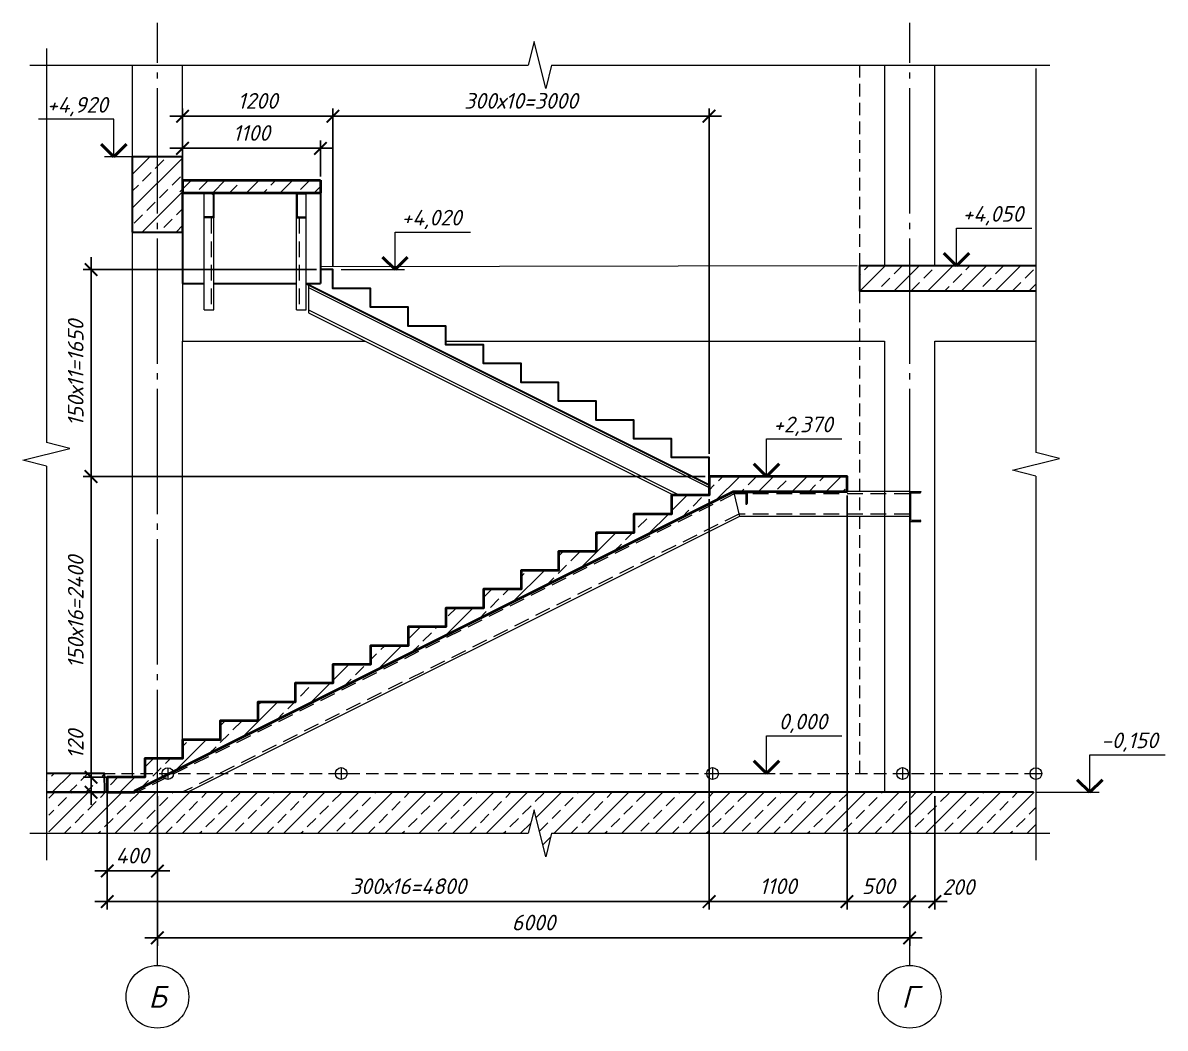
# Model space of a CAD drawing. Header units: millimetres. Extents: x -79646 to 95064, y -231229 to -58107.
# Drawn here: x 30586 to 39696, y -194131 to -186111 of the extents above; entities that cross this region are included whole.
import ezdxf
from ezdxf.enums import TextEntityAlignment as Align

# ---------------------------------------------------------------- set-up
doc = ezdxf.new("R2010")
doc.units = ezdxf.units.MM
doc.header["$PDMODE"] = 3
for name, pattern in [('DASHED2', [0.375, 0.25, -0.125]), ('GOST2.303 5', [24, 20, -1.5, 1, -1.5]), ('HIDDEN', [0.375, 0.25, -0.125])]:
    doc.linetypes.add(name, pattern=pattern)
doc.layers.get('0').update_dxf_attribs({"lineweight": 5})
doc.layers.get('Defpoints').update_dxf_attribs({"lineweight": 0})
for name, color, linetype, lineweight in [('!!!Металл', 7, 'Continuous', 15), ('#Dimensions', 7, 'Continuous', 9), ('#Бетон вид', 22, 'Continuous', 18), ('#Бетон лестницы вид', 12, 'Continuous', 30), ('#Бетон лестницы разрез', 12, 'Continuous', 40), ('#Бетон разрез', 22, 'Continuous', 30), ('#Оси', 7, 'Continuous', 9), ('#разм', 7, 'Continuous', 9), ('A-okno', 7, 'Continuous', 0), ('k_ Металл_вид', 1, 'Continuous', 18)]:
    doc.layers.add(name, color=color, linetype=linetype, lineweight=lineweight)
doc.layers.add('#Hatch', color=252, linetype='Continuous', lineweight=5, true_color=0x696969)
doc.styles.add('ESKDW', font='eskdw.shx', dxfattribs={"oblique": 15})
doc.styles.add('STEP PR', font='isocpeui.ttf')
doc.dimstyles.new('SPDS', dxfattribs={"dimscale": 50, "dimtxt": 2.5, "dimasz": 2, "dimexe": 1.25, "dimexo": 0.625, "dimtad": 1, "dimdec": 0, "dimrnd": 0.001, "dimtxsty": 'ESKDW', "dimblk": 'ARCHTICK', "dimcen": 2.5, "dimdle": 2, "dimclrd": 256, "dimclre": 256, "dimclrt": 7, "dimadec": 0, "dimazin": 2, "dimtfac": 0.75, "dimtdec": 0, "dimtmove": 1, "dimatfit": 3, "dimfxl": 1, "dimtolj": 1, "dimarcsym": 1})
doc.dimstyles.new('высотные отметки', dxfattribs={"dimtxt": 500, "dimasz": 100, "dimexe": 100, "dimexo": 0.625, "dimgap": 50, "dimtad": 1, "dimtih": 1, "dimtoh": 1, "dimdec": 3, "dimlfac": 0.001, "dimrnd": 0.005, "dimzin": 9, "dimtxsty": 'STEP PR', "dimblk": 'NONE', "dimcen": 100, "dimdle": 100, "dimse1": 1, "dimse2": 1, "dimsd1": 1, "dimsd2": 1, "dimadec": 0, "dimazin": 0, "dimtfac": 1, "dimtdec": 3, "dimtmove": 0, "dimatfit": 2, "dimldrblk": 'NONE', "dimfxl": 1, "dimarcsym": 0})
pattern_1 = [(45, (20, 0), (-134.70384, 134.70384), []), (45, (154.7, 0), (-134.70384, 134.70384), [95.25, -47.625])]

# ---------------------------------------------------------------- blocks, each defined once
blk = doc.blocks.new('*U1185')
at = {"color": 0, "linetype": 'ByBlock', "lineweight": -2}
for p, q in [((20.951, 0), (21.264, 1.25)), ((21.264, 1.25), (21.889, -1.25)), ((20.951, 0), (0, 0)), ((21.889, -1.25), (22.201, 0)), ((43.152, 0), (22.201, 0))]:
    blk.add_line(p, q, dxfattribs=at)
blk = doc.blocks.new('*U1184')
at = {"color": 0, "linetype": 'ByBlock', "lineweight": -2}
for p, q in [((26.491, 0), (26.804, 1.25)), ((26.804, 1.25), (27.429, -1.25)), ((26.491, 0), (0, 0)), ((27.429, -1.25), (27.741, 0)), ((54.233, 0), (27.741, 0))]:
    blk.add_line(p, q, dxfattribs=at)
blk = doc.blocks.new('*U138')
at = {"color": 0, "linetype": 'ByBlock', "lineweight": -2}
for p, q in [((20.42, 0), (20.733, 1.25)), ((20.733, 1.25), (21.358, -1.25)), ((20.42, 0), (0, 0)), ((21.358, -1.25), (21.67, 0)), ((42.091, 0), (21.67, 0))]:
    blk.add_line(p, q, dxfattribs=at)
blk = doc.blocks.new('*D141')
at = {"layer": 'Defpoints', "color": 0, "lineweight": 0, "ltscale": 3, "transparency": 16777216}
for p in [(4576313, -924300, 0), (4577298, -924300), (4576313, -924600)]:
    blk.add_point(p, dxfattribs=at)
at = {"layer": '#разм', "color": 0, "ltscale": 3, "transparency": 16777216, "insert": (4577806, -923500), "char_height": 250, "attachment_point": 5, "style": 'STEP PR'}
blk.add_mtext('-0,150', dxfattribs=at)
blk = doc.blocks.new('_None')
blk = doc.blocks.new('*D764')
at = {"layer": 'Defpoints', "color": 0, "lineweight": 0, "ltscale": 3, "transparency": 16777216}
for p in [(4576313, -919260, 0), (4577223, -919260), (4576313, -924000)]:
    blk.add_point(p, dxfattribs=at)
at = {"layer": '#разм', "color": 0, "ltscale": 3, "transparency": 16777216, "insert": (4577755, -918460), "char_height": 250, "attachment_point": 5, "style": 'STEP PR'}
blk.add_mtext('+2,370', dxfattribs=at)
blk = doc.blocks.new('*D150')
at = {"layer": 'Defpoints', "color": 0, "lineweight": 0, "ltscale": 3, "transparency": 16777216}
for p in [(4576313, -924000, 0), (4577313, -924000), (4576313, -924000)]:
    blk.add_point(p, dxfattribs=at)
at = {"layer": '#разм', "color": 0, "ltscale": 3, "transparency": 16777216, "insert": (4577755, -923200), "char_height": 250, "attachment_point": 5, "style": 'STEP PR'}
blk.add_mtext('0,000', dxfattribs=at)
blk = doc.blocks.new('*D772')
at = {"layer": 'Defpoints', "color": 0, "lineweight": 0, "ltscale": 3, "transparency": 16777216}
for p in [(4576313, -915960, 0), (4577210, -915960), (4576313, -924000)]:
    blk.add_point(p, dxfattribs=at)
at = {"layer": '#разм', "color": 0, "ltscale": 3, "transparency": 16777216, "insert": (4577755, -915160), "char_height": 250, "attachment_point": 5, "style": 'STEP PR'}
blk.add_mtext('+4,020', dxfattribs=at)
blk = doc.blocks.new('*D156')
at = {"layer": 'Defpoints', "color": 0, "lineweight": 0, "ltscale": 3, "transparency": 16777216}
for p in [(4574327, -914160), (4576313, -914160, 0), (4576313, -924000)]:
    blk.add_point(p, dxfattribs=at)
at = {"layer": '#разм', "color": 0, "ltscale": 3, "transparency": 16777216, "insert": (4574872, -913360), "char_height": 250, "attachment_point": 5, "style": 'STEP PR'}
blk.add_mtext('+4,920', dxfattribs=at)
blk = doc.blocks.new('_ArchTick')
at = {"color": 0, "linetype": 'ByBlock', "const_width": 0.15}
blk.add_lwpolyline([(-0.5, -0.5), (0.5, 0.5)], dxfattribs=at)
blk = doc.blocks.new('*D744')
at = {"layer": '#Dimensions', "lineweight": -2, "transparency": 16777216}
for p, q in [((31659, -192280.8), (31659, -193473.5)), ((37659, -192280.8), (37659, -193473.5)), ((31559, -193411), (37759, -193411))]:
    blk.add_line(p, q, dxfattribs=at)
at = {"layer": 'Defpoints', "color": 0, "lineweight": 0, "transparency": 16777216}
for p in [(31659, -192249.6), (37659, -192249.6), (37659, -193411)]:
    blk.add_point(p, dxfattribs=at)
at = {"layer": '#Dimensions', "lineweight": -2, "transparency": 16777216, "xscale": 100, "yscale": 100, "zscale": 100, "rotation": 180}
blk.add_blockref('_ArchTick', (31659, -193411), dxfattribs=at)
at = {"layer": '#Dimensions', "lineweight": -2, "transparency": 16777216, "xscale": 100, "yscale": 100, "zscale": 100}
blk.add_blockref('_ArchTick', (37659, -193411), dxfattribs=at)
at = {"layer": '#Dimensions', "transparency": 16777216, "insert": (34659, -193288.5), "char_height": 125, "attachment_point": 5, "style": 'STEP PR'}
blk.add_mtext('\\A1;6000', dxfattribs=at)
blk = doc.blocks.new('*U173')
at = {"color": 0, "linetype": 'ByBlock', "lineweight": -2}
for p, q in [((0, 240), (0, 0)), ((0, 240), (90, 240)), ((5.6, 219.5), (5.6, 20.5)), ((16.1, 230), (84, 230)), ((90, 240), (90, 236)), ((0, 0), (90, 0)), ((16.1, 10), (84, 10)), ((90, 0), (90, 4))]:
    blk.add_line(p, q, dxfattribs=at)
for centre, radius, start, end in [((16.1, 219.5), 10.5, 90, 180), ((84, 236), 6, 270, 0), ((16.1, 20.5), 10.5, 180, 270), ((84, 4), 6, 0, 90)]:
    blk.add_arc(centre, radius, start, end, dxfattribs=at)
blk = doc.blocks.new('*U104')
at = {"color": 0, "linetype": 'ByBlock', "lineweight": -2}
for p, q in [((0, 200), (0, 0)), ((0, 200), (76, 200)), ((14.7, 191), (70.5, 191)), ((76, 200), (76, 196.5)), ((5.2, 181.5), (5.2, 18.5)), ((0, 0), (76, 0)), ((14.7, 9), (70.5, 9)), ((76, 0), (76, 3.5))]:
    blk.add_line(p, q, dxfattribs=at)
for centre, radius, start, end in [((14.7, 181.5), 9.5, 90, 180), ((70.5, 196.5), 5.5, 270, 0), ((14.7, 18.5), 9.5, 180, 270), ((70.5, 3.5), 5.5, 0, 90)]:
    blk.add_arc(centre, radius, start, end, dxfattribs=at)
blk = doc.blocks.new('*U260')
at = {"color": 0, "linetype": 'ByBlock', "lineweight": -2}
for p, q in [((-10, 20), (-10, 96.7)), ((0, 100), (-6.7, 100)), ((0, 0), (0, 100)), ((-63, 0), (-63, 6.7)), ((-63, 0), (0, 0)), ((-59.7, 10), (-20, 10))]:
    blk.add_line(p, q, dxfattribs=at)
for centre, radius, start, end in [((-6.7, 96.7), 3.3, 89.04503, 179.97781), ((-59.7, 6.7), 3.3, 90, 180), ((-20, 20), 10, 270, 0)]:
    blk.add_arc(centre, radius, start, end, dxfattribs=at)
blk = doc.blocks.new('*D745')
at = {"layer": '#Dimensions', "lineweight": -2, "transparency": 16777216}
for p, q in [((37659, -192280.8), (37659, -193183.7)), ((37859, -192280.8), (37859, -193183.7)), ((37559, -193121.2), (37959, -193121.2))]:
    blk.add_line(p, q, dxfattribs=at)
at = {"layer": 'Defpoints', "color": 0, "lineweight": 0, "transparency": 16777216}
for p in [(37659, -192249.6), (37859, -192249.6), (37859, -193121.2)]:
    blk.add_point(p, dxfattribs=at)
at = {"layer": '#Dimensions', "lineweight": -2, "transparency": 16777216, "xscale": 100, "yscale": 100, "zscale": 100, "rotation": 180}
blk.add_blockref('_ArchTick', (37659, -193121.2), dxfattribs=at)
at = {"layer": '#Dimensions', "lineweight": -2, "transparency": 16777216, "xscale": 100, "yscale": 100, "zscale": 100}
blk.add_blockref('_ArchTick', (37859, -193121.2), dxfattribs=at)
at = {"layer": '#Dimensions', "transparency": 16777216, "insert": (38046.5, -193005), "char_height": 125, "attachment_point": 5, "style": 'STEP PR'}
blk.add_mtext('\\A1;200', dxfattribs=at)
blk = doc.blocks.new('*U796')
at = {"color": 0, "linetype": 'ByBlock', "lineweight": -2}
for p, q in [((26.491, 0), (26.804, 1.25)), ((26.804, 1.25), (27.429, -1.25)), ((26.491, 0), (0, 0)), ((27.429, -1.25), (27.741, 0)), ((54.233, 0), (27.741, 0))]:
    blk.add_line(p, q, dxfattribs=at)
blk = doc.blocks.new('*D794')
at = {"layer": '#Dimensions', "lineweight": -2, "transparency": 16777216}
for p, q in [((31129.8, -192229.6), (31129.8, -189629.6)), ((36027.7, -189729.6), (31067.3, -189729.6)), ((31527.7, -192129.6), (31067.3, -192129.6))]:
    blk.add_line(p, q, dxfattribs=at)
at = {"layer": 'Defpoints', "color": 0, "lineweight": 0, "transparency": 16777216}
for p in [(31129.8, -189729.6), (36059, -189729.6), (31559, -192129.6)]:
    blk.add_point(p, dxfattribs=at)
at = {"layer": '#Dimensions', "lineweight": -2, "transparency": 16777216, "xscale": 100, "yscale": 100, "zscale": 100}
for p, rotation in [((31129.8, -189729.6), 90), ((31129.8, -192129.6), 270)]:
    blk.add_blockref('_ArchTick', p, dxfattribs=dict(at, rotation=rotation))
at = {"layer": '#Dimensions', "transparency": 16777216, "insert": (31007.3, -190810.9), "char_height": 125, "attachment_point": 5, "rotation": 90, "style": 'STEP PR'}
blk.add_mtext('\\A1;150х16=2400', dxfattribs=at)
blk = doc.blocks.new('*D795')
at = {"layer": '#Dimensions', "lineweight": -2, "transparency": 16777216}
for p, q in [((31129.8, -189829.6), (31129.8, -187979.6)), ((32928.6, -188079.6), (31067.3, -188079.6)), ((36027.7, -189729.6), (31067.3, -189729.6))]:
    blk.add_line(p, q, dxfattribs=at)
at = {"layer": 'Defpoints', "color": 0, "lineweight": 0, "transparency": 16777216}
for p in [(31129.8, -188079.6), (32959.9, -188079.6), (36059, -189729.6)]:
    blk.add_point(p, dxfattribs=at)
at = {"layer": '#Dimensions', "lineweight": -2, "transparency": 16777216, "xscale": 100, "yscale": 100, "zscale": 100}
for p, rotation in [((31129.8, -188079.6), 90), ((31129.8, -189729.6), 270)]:
    blk.add_blockref('_ArchTick', p, dxfattribs=dict(at, rotation=rotation))
at = {"layer": '#Dimensions', "transparency": 16777216, "insert": (31007.3, -188904.6), "char_height": 125, "attachment_point": 5, "rotation": 90, "style": 'STEP PR'}
blk.add_mtext('\\A1;150х11=1650', dxfattribs=at)
blk = doc.blocks.new('*D152')
at = {"layer": 'Defpoints', "color": 0, "lineweight": 0, "ltscale": 3, "transparency": 16777216}
for p in [(4576313, -915900, 0), (4577210, -915900), (4576313, -924000)]:
    blk.add_point(p, dxfattribs=at)
at = {"layer": '#разм', "color": 0, "ltscale": 3, "transparency": 16777216, "insert": (4577755, -915100), "char_height": 250, "attachment_point": 5, "style": 'STEP PR'}
blk.add_mtext('+4,050', dxfattribs=at)
blk = doc.blocks.new('*D837')
at = {"layer": '#Dimensions', "lineweight": -2, "transparency": 16777216}
for p, q in [((31129.8, -192029.6), (31129.8, -192349.6)), ((31527.7, -192129.6), (31067.3, -192129.6)), ((31227.7, -192249.6), (31067.3, -192249.6))]:
    blk.add_line(p, q, dxfattribs=at)
at = {"layer": 'Defpoints', "color": 0, "lineweight": 0, "transparency": 16777216}
for p in [(31559, -192129.6), (31129.8, -192249.6), (31259, -192249.6)]:
    blk.add_point(p, dxfattribs=at)
at = {"layer": '#Dimensions', "lineweight": -2, "transparency": 16777216, "xscale": 100, "yscale": 100, "zscale": 100}
for p, rotation in [((31129.8, -192129.6), 90), ((31129.8, -192249.6), 270)]:
    blk.add_blockref('_ArchTick', p, dxfattribs=dict(at, rotation=rotation))
at = {"layer": '#Dimensions', "transparency": 16777216, "insert": (31007.3, -191866.9), "char_height": 125, "attachment_point": 5, "rotation": 90, "style": 'STEP PR'}
blk.add_mtext('\\A1;120', dxfattribs=at)
blk = doc.blocks.new('*D864')
at = {"layer": '#Dimensions', "lineweight": -2, "transparency": 16777216}
for p, q in [((36059, -189910.8), (36059, -193183.7)), ((31259, -192160.8), (31259, -193183.7)), ((31159, -193121.2), (36159, -193121.2))]:
    blk.add_line(p, q, dxfattribs=at)
at = {"layer": 'Defpoints', "color": 0, "lineweight": 0, "transparency": 16777216}
for p in [(36059, -189879.6), (31259, -192129.6), (36059, -193121.2)]:
    blk.add_point(p, dxfattribs=at)
at = {"layer": '#Dimensions', "lineweight": -2, "transparency": 16777216, "xscale": 100, "yscale": 100, "zscale": 100, "rotation": 180}
blk.add_blockref('_ArchTick', (31259, -193121.2), dxfattribs=at)
at = {"layer": '#Dimensions', "lineweight": -2, "transparency": 16777216, "xscale": 100, "yscale": 100, "zscale": 100}
blk.add_blockref('_ArchTick', (36059, -193121.2), dxfattribs=at)
at = {"layer": '#Dimensions', "transparency": 16777216, "insert": (33659, -192998.7), "char_height": 125, "attachment_point": 5, "style": 'STEP PR'}
blk.add_mtext('\\A1;300х16=4800', dxfattribs=at)
blk = doc.blocks.new('*D865')
at = {"layer": '#Dimensions', "lineweight": -2, "transparency": 16777216}
for p, q in [((36059, -189910.8), (36059, -193183.7)), ((37159, -189880.8), (37159, -193183.7)), ((35959, -193121.2), (37259, -193121.2))]:
    blk.add_line(p, q, dxfattribs=at)
at = {"layer": 'Defpoints', "color": 0, "lineweight": 0, "transparency": 16777216}
for p in [(37159, -189849.6), (36059, -189879.6), (37159, -193121.2)]:
    blk.add_point(p, dxfattribs=at)
at = {"layer": '#Dimensions', "lineweight": -2, "transparency": 16777216, "xscale": 100, "yscale": 100, "zscale": 100, "rotation": 180}
blk.add_blockref('_ArchTick', (36059, -193121.2), dxfattribs=at)
at = {"layer": '#Dimensions', "lineweight": -2, "transparency": 16777216, "xscale": 100, "yscale": 100, "zscale": 100}
blk.add_blockref('_ArchTick', (37159, -193121.2), dxfattribs=at)
at = {"layer": '#Dimensions', "transparency": 16777216, "insert": (36609, -192998.7), "char_height": 125, "attachment_point": 5, "style": 'STEP PR'}
blk.add_mtext('\\A1;1100', dxfattribs=at)
blk = doc.blocks.new('*D866')
at = {"layer": '#Dimensions', "lineweight": -2, "transparency": 16777216}
for p, q in [((37159, -189880.8), (37159, -193183.7)), ((37659, -189880.8), (37659, -193183.7)), ((37059, -193121.2), (37759, -193121.2))]:
    blk.add_line(p, q, dxfattribs=at)
at = {"layer": 'Defpoints', "color": 0, "lineweight": 0, "transparency": 16777216}
for p in [(37159, -189849.6), (37659, -189849.6), (37659, -193121.2)]:
    blk.add_point(p, dxfattribs=at)
at = {"layer": '#Dimensions', "lineweight": -2, "transparency": 16777216, "xscale": 100, "yscale": 100, "zscale": 100, "rotation": 180}
blk.add_blockref('_ArchTick', (37159, -193121.2), dxfattribs=at)
at = {"layer": '#Dimensions', "lineweight": -2, "transparency": 16777216, "xscale": 100, "yscale": 100, "zscale": 100}
blk.add_blockref('_ArchTick', (37659, -193121.2), dxfattribs=at)
at = {"layer": '#Dimensions', "transparency": 16777216, "insert": (37409, -192998.7), "char_height": 125, "attachment_point": 5, "style": 'STEP PR'}
blk.add_mtext('\\A1;500', dxfattribs=at)
blk = doc.blocks.new('*D867')
at = {"layer": '#Dimensions', "lineweight": -2, "transparency": 16777216}
for p, q in [((32959, -186855.8), (36159, -186855.8)), ((33059, -188048.3), (33059, -186793.3)), ((36059, -189548.3), (36059, -186793.3))]:
    blk.add_line(p, q, dxfattribs=at)
at = {"layer": 'Defpoints', "color": 0, "lineweight": 0, "transparency": 16777216}
for p in [(36059, -186855.8), (33059, -188079.6), (36059, -189579.6)]:
    blk.add_point(p, dxfattribs=at)
at = {"layer": '#Dimensions', "lineweight": -2, "transparency": 16777216, "xscale": 100, "yscale": 100, "zscale": 100, "rotation": 180}
blk.add_blockref('_ArchTick', (33059, -186855.8), dxfattribs=at)
at = {"layer": '#Dimensions', "lineweight": -2, "transparency": 16777216, "xscale": 100, "yscale": 100, "zscale": 100}
blk.add_blockref('_ArchTick', (36059, -186855.8), dxfattribs=at)
at = {"layer": '#Dimensions', "transparency": 16777216, "insert": (34559, -186733.3), "char_height": 125, "attachment_point": 5, "style": 'STEP PR'}
blk.add_mtext('\\A1;300х10=3000', dxfattribs=at)
blk = doc.blocks.new('*D868')
at = {"layer": '#Dimensions', "lineweight": -2, "transparency": 16777216}
for p, q in [((33159, -186855.8), (31759, -186855.8)), ((31859, -187148.3), (31859, -186793.3)), ((33059, -188048.3), (33059, -186793.3))]:
    blk.add_line(p, q, dxfattribs=at)
at = {"layer": 'Defpoints', "color": 0, "lineweight": 0, "transparency": 16777216}
for p in [(31859, -186855.8), (31859, -187179.6), (33059, -188079.6)]:
    blk.add_point(p, dxfattribs=at)
at = {"layer": '#Dimensions', "lineweight": -2, "transparency": 16777216, "xscale": 100, "yscale": 100, "zscale": 100, "rotation": 180}
blk.add_blockref('_ArchTick', (31859, -186855.8), dxfattribs=at)
at = {"layer": '#Dimensions', "lineweight": -2, "transparency": 16777216, "xscale": 100, "yscale": 100, "zscale": 100}
blk.add_blockref('_ArchTick', (33059, -186855.8), dxfattribs=at)
at = {"layer": '#Dimensions', "transparency": 16777216, "insert": (32459, -186733.3), "char_height": 125, "attachment_point": 5, "style": 'STEP PR'}
blk.add_mtext('\\A1;1200', dxfattribs=at)
blk = doc.blocks.new('*D869')
at = {"layer": '#Dimensions', "lineweight": -2, "transparency": 16777216}
for p, q in [((31759, -187111.9), (33059, -187111.9)), ((31859, -187335.6), (31859, -187049.4)), ((32959, -187335.8), (32959, -187049.4))]:
    blk.add_line(p, q, dxfattribs=at)
at = {"layer": 'Defpoints', "color": 0, "lineweight": 0, "transparency": 16777216}
for p in [(32959, -187111.9), (31859, -187366.9), (32959, -187367)]:
    blk.add_point(p, dxfattribs=at)
at = {"layer": '#Dimensions', "lineweight": -2, "transparency": 16777216, "xscale": 100, "yscale": 100, "zscale": 100, "rotation": 180}
blk.add_blockref('_ArchTick', (31859, -187111.9), dxfattribs=at)
at = {"layer": '#Dimensions', "lineweight": -2, "transparency": 16777216, "xscale": 100, "yscale": 100, "zscale": 100}
blk.add_blockref('_ArchTick', (32959, -187111.9), dxfattribs=at)
at = {"layer": '#Dimensions', "transparency": 16777216, "insert": (32409, -186989.4), "char_height": 125, "attachment_point": 5, "style": 'STEP PR'}
blk.add_mtext('\\A1;1100', dxfattribs=at)
blk = doc.blocks.new('*D879')
at = {"layer": '#Dimensions', "lineweight": -2, "transparency": 16777216}
for p, q in [((31259, -192280.8), (31259, -192939.7)), ((31659, -192280.8), (31659, -192939.7)), ((31159, -192877.2), (31759, -192877.2))]:
    blk.add_line(p, q, dxfattribs=at)
at = {"layer": 'Defpoints', "color": 0, "lineweight": 0, "transparency": 16777216}
for p in [(31259, -192249.6), (31659, -192249.6), (31659, -192877.2)]:
    blk.add_point(p, dxfattribs=at)
at = {"layer": '#Dimensions', "lineweight": -2, "transparency": 16777216, "xscale": 100, "yscale": 100, "zscale": 100, "rotation": 180}
blk.add_blockref('_ArchTick', (31259, -192877.2), dxfattribs=at)
at = {"layer": '#Dimensions', "lineweight": -2, "transparency": 16777216, "xscale": 100, "yscale": 100, "zscale": 100}
blk.add_blockref('_ArchTick', (31659, -192877.2), dxfattribs=at)
at = {"layer": '#Dimensions', "transparency": 16777216, "insert": (31459, -192754.7), "char_height": 125, "attachment_point": 5, "style": 'STEP PR'}
blk.add_mtext('\\A1;400', dxfattribs=at)
blk = doc.blocks.new('*U139')
at = {"layer": '#разм', "ltscale": 100, "elevation": 0}
for points in [[(4577172.9323, -924299.9859), (4577172.9323, -923699.9859)], [(4577172.9323, -923699.9859), (4578374.8641, -923699.9859)], [(4576313.4569, -924299.9859), (4577322.9323, -924299.9859)]]:
    blk.add_lwpolyline(points, dxfattribs=at)
at = {"layer": '#разм', "lineweight": 50, "ltscale": 100, "elevation": 0}
for points in [[(4577172.9323, -924299.9859), (4576972.9324, -924099.9859)], [(4577172.9323, -924299.9859), (4577372.9322, -924099.9859)]]:
    blk.add_lwpolyline(points, dxfattribs=at)
at = {"layer": 'Defpoints', "color": 253, "lineweight": 15, "ltscale": 3, "elevation": 0}
for points in [[(4576313.4569, -923625.6673), (4576313.4569, -924374.5949)], [(4576313.4569, -923906.6603), (4576313.4569, -924093.8923)]]:
    blk.add_lwpolyline(points, dxfattribs=at)
at = {"layer": 'Defpoints', "color": 253, "ltscale": 3, "elevation": 0}
blk.add_lwpolyline([(4576219.8409, -924000.2763), (4576407.0728, -924000.2763)], dxfattribs=at)
at = {"layer": 'Defpoints', "color": 253, "lineweight": 15, "ltscale": 3}
blk.add_circle((4576313.4569, -924000.2763, 0), 93.616, dxfattribs=at)
at = {"layer": '#разм', "ltscale": 3}
dim = blk.add_linear_dim(base=(4577298.3997, -924299.9859), p1=(4576313.4569, -924600.1311), p2=(4576313.4569, -924299.9859, 0), angle=90, dimstyle='высотные отметки', override={"dimtxt": 250, "dimlfac": 0.0005, "dimrnd": 0.005, "dimzin": 1, "dimpost": '-<>'}, dxfattribs=at)
dim.commit()
dim.dimension.update_dxf_attribs({"geometry": '*D141', "text_midpoint": (4577806.0701, -923699.9859), "dimtype": 160})
blk = doc.blocks.new('*U763')
at = {"layer": '#разм', "ltscale": 100, "elevation": 0}
for points in [[(4577172.9323, -918660.2763), (4578374.8641, -918660.2763)], [(4577172.9323, -919260.2763), (4577172.9323, -918660.2763)], [(4576313.4569, -919260.2763), (4577322.9323, -919260.2763)]]:
    blk.add_lwpolyline(points, dxfattribs=at)
at = {"layer": 'A-okno', "color": 0, "lineweight": 50, "ltscale": 100, "elevation": 0}
for points in [[(4577172.9323, -919260.2763), (4576972.9324, -919060.2764)], [(4577172.9323, -919260.2763), (4577372.9322, -919060.2764)]]:
    blk.add_lwpolyline(points, dxfattribs=at)
at = {"layer": 'Defpoints', "color": 253, "lineweight": 15, "ltscale": 3, "elevation": 0}
blk.add_lwpolyline([(4576313.4569, -923906.6603), (4576313.4569, -924093.8923)], dxfattribs=at)
at = {"layer": 'Defpoints', "color": 253, "ltscale": 3, "elevation": 0}
blk.add_lwpolyline([(4576219.8409, -924000.2763), (4576407.0728, -924000.2763)], dxfattribs=at)
at = {"layer": 'Defpoints', "color": 253, "lineweight": 15, "ltscale": 3}
blk.add_circle((4576313.4569, -924000.2763, 0), 93.616, dxfattribs=at)
at = {"layer": '#разм', "ltscale": 3}
dim = blk.add_linear_dim(base=(4577222.8519, -919260.2763), p1=(4576313.4569, -924000.4215), p2=(4576313.4569, -919260.2763, 0), angle=90, dimstyle='высотные отметки', override={"dimtxt": 250, "dimlfac": 0.0005, "dimrnd": 0.005, "dimzin": 1, "dimpost": '+<>'}, dxfattribs=at)
dim.commit()
dim.dimension.update_dxf_attribs({"geometry": '*D764', "text_midpoint": (4577754.8594, -918660.2763), "dimtype": 160})
blk = doc.blocks.new('*U147')
at = {"layer": '#разм', "ltscale": 100, "elevation": 0}
for points in [[(4577172.9323, -924000.1311), (4577172.9323, -923400.1311)], [(4577172.9323, -923400.1311), (4578374.8641, -923400.1311)], [(4576313.4569, -924000.1311), (4577313.4769, -924000.1311)]]:
    blk.add_lwpolyline(points, dxfattribs=at)
at = {"layer": '#разм', "lineweight": 50, "ltscale": 100, "elevation": 0}
for points in [[(4577172.9323, -924000.1311), (4576972.9324, -923800.1312)], [(4577172.9323, -924000.1311), (4577372.9322, -923800.1312)]]:
    blk.add_lwpolyline(points, dxfattribs=at)
at = {"layer": 'Defpoints', "color": 253, "lineweight": 15, "ltscale": 3, "elevation": 0}
blk.add_lwpolyline([(4576313.4569, -923906.6603), (4576313.4569, -924093.8923)], dxfattribs=at)
at = {"layer": 'Defpoints', "color": 253, "ltscale": 3, "elevation": 0}
blk.add_lwpolyline([(4576219.8409, -924000.2763), (4576407.0728, -924000.2763)], dxfattribs=at)
at = {"layer": 'Defpoints', "color": 253, "lineweight": 15, "ltscale": 3}
blk.add_circle((4576313.4569, -924000.2763, 0), 93.616, dxfattribs=at)
at = {"layer": '#разм', "ltscale": 3}
dim = blk.add_linear_dim(base=(4577313.4769, -924000.1311), p1=(4576313.4569, -924000.4215), p2=(4576313.4569, -924000.1311, 0), angle=90, dimstyle='высотные отметки', override={"dimtxt": 250, "dimrnd": 0.001, "dimzin": 1, "dimpost": '<>'}, dxfattribs=at)
dim.commit()
dim.dimension.update_dxf_attribs({"geometry": '*D150', "text_midpoint": (4577754.8594, -923400.1311), "dimtype": 160})
blk = doc.blocks.new('*U771')
at = {"layer": '#разм', "ltscale": 100, "elevation": 0}
for points in [[(4577172.9323, -915360.2763), (4578374.8641, -915360.2763)], [(4577172.9323, -915960.2763), (4577172.9323, -915360.2763)], [(4576313.4569, -915960.2763), (4577322.9323, -915960.2763)]]:
    blk.add_lwpolyline(points, dxfattribs=at)
at = {"layer": 'A-okno', "color": 0, "lineweight": 50, "ltscale": 100, "elevation": 0}
for points in [[(4577172.9323, -915960.2763), (4576972.9324, -915760.2764)], [(4577172.9323, -915960.2763), (4577372.9322, -915760.2764)]]:
    blk.add_lwpolyline(points, dxfattribs=at)
at = {"layer": 'Defpoints', "color": 253, "lineweight": 15, "ltscale": 3, "elevation": 0}
blk.add_lwpolyline([(4576313.4569, -923906.6603), (4576313.4569, -924093.8923)], dxfattribs=at)
at = {"layer": 'Defpoints', "color": 253, "ltscale": 3, "elevation": 0}
blk.add_lwpolyline([(4576219.8409, -924000.2763), (4576407.0728, -924000.2763)], dxfattribs=at)
at = {"layer": 'Defpoints', "color": 253, "lineweight": 15, "ltscale": 3}
blk.add_circle((4576313.4569, -924000.2763, 0), 93.616, dxfattribs=at)
at = {"layer": '#разм', "ltscale": 3}
dim = blk.add_linear_dim(base=(4577209.9731, -915960.2763), p1=(4576313.4569, -924000.4215), p2=(4576313.4569, -915960.2763, 0), angle=90, dimstyle='высотные отметки', override={"dimtxt": 250, "dimlfac": 0.0005, "dimrnd": 0.005, "dimzin": 1, "dimpost": '+<>'}, dxfattribs=at)
dim.commit()
dim.dimension.update_dxf_attribs({"geometry": '*D772', "text_midpoint": (4577754.8594, -915360.2763), "dimtype": 160})
blk = doc.blocks.new('*U155')
at = {"layer": '#разм', "ltscale": 100, "elevation": 0}
for points in [[(4575453.9815, -913560.1311), (4574252.0497, -913560.1311)], [(4575453.9815, -914160.1311), (4575453.9815, -913560.1311)], [(4576313.4569, -914160.1311), (4575303.9815, -914160.1311)]]:
    blk.add_lwpolyline(points, dxfattribs=at)
at = {"layer": 'A-okno', "color": 0, "lineweight": 50, "ltscale": 100, "elevation": 0}
for points in [[(4575453.9815, -914160.1311), (4575253.9816, -913960.1312)], [(4575453.9815, -914160.1311), (4575653.9814, -913960.1312)]]:
    blk.add_lwpolyline(points, dxfattribs=at)
at = {"layer": 'Defpoints', "color": 253, "lineweight": 15, "ltscale": 3, "elevation": 0}
blk.add_lwpolyline([(4576313.4569, -923906.6603), (4576313.4569, -924093.8923)], dxfattribs=at)
at = {"layer": 'Defpoints', "color": 253, "ltscale": 3, "elevation": 0}
blk.add_lwpolyline([(4576219.8409, -924000.2763), (4576407.0728, -924000.2763)], dxfattribs=at)
at = {"layer": 'Defpoints', "color": 253, "lineweight": 15, "ltscale": 3}
blk.add_circle((4576313.4569, -924000.2763, 0), 93.616, dxfattribs=at)
at = {"layer": '#разм', "ltscale": 3}
dim = blk.add_linear_dim(base=(4574327.168, -914160.1311), p1=(4576313.4569, -924000.4215), p2=(4576313.4569, -914160.1311, 0), angle=90, dimstyle='высотные отметки', override={"dimtxt": 250, "dimlfac": 0.0005, "dimrnd": 0.005, "dimzin": 1, "dimpost": '+<>'}, dxfattribs=at)
dim.commit()
dim.dimension.update_dxf_attribs({"geometry": '*D156', "text_midpoint": (4574872.0543, -913560.1311), "dimtype": 160})
blk = doc.blocks.new('*U151')
at = {"layer": '#разм', "ltscale": 100, "elevation": 0}
for points in [[(4577172.9323, -915300.2763), (4578374.8641, -915300.2763)], [(4577172.9323, -915900.2763), (4577172.9323, -915300.2763)], [(4576313.4569, -915900.2763), (4577322.9323, -915900.2763)]]:
    blk.add_lwpolyline(points, dxfattribs=at)
at = {"layer": 'A-okno', "color": 0, "lineweight": 50, "ltscale": 100, "elevation": 0}
for points in [[(4577172.9323, -915900.2763), (4576972.9324, -915700.2764)], [(4577172.9323, -915900.2763), (4577372.9322, -915700.2764)]]:
    blk.add_lwpolyline(points, dxfattribs=at)
at = {"layer": 'Defpoints', "color": 253, "lineweight": 15, "ltscale": 3, "elevation": 0}
blk.add_lwpolyline([(4576313.4569, -923906.6603), (4576313.4569, -924093.8923)], dxfattribs=at)
at = {"layer": 'Defpoints', "color": 253, "ltscale": 3, "elevation": 0}
blk.add_lwpolyline([(4576219.8409, -924000.2763), (4576407.0728, -924000.2763)], dxfattribs=at)
at = {"layer": 'Defpoints', "color": 253, "lineweight": 15, "ltscale": 3}
blk.add_circle((4576313.4569, -924000.2763, 0), 93.616, dxfattribs=at)
at = {"layer": '#разм', "ltscale": 3}
dim = blk.add_linear_dim(base=(4577209.9731, -915900.2763), p1=(4576313.4569, -924000.4215), p2=(4576313.4569, -915900.2763, 0), angle=90, dimstyle='высотные отметки', override={"dimtxt": 250, "dimlfac": 0.0005, "dimrnd": 0.005, "dimzin": 1, "dimpost": '+<>'}, dxfattribs=at)
dim.commit()
dim.dimension.update_dxf_attribs({"geometry": '*D152', "text_midpoint": (4577754.8594, -915300.2763), "dimtype": 160})

msp = doc.modelspace()

# ---------------------------------------------------------------- hatches: boundary and pattern name
at = {"layer": '#Hatch'}
h = msp.add_hatch(dxfattribs=at)
h.set_pattern_fill('ANSI33', color=256, scale=30, style=0)
h.set_pattern_definition(pattern_1)
h.paths.add_polyline_path([(31658.96345, -187179.59871), (31458.96345, -187179.59871), (31458.96345, -187779.59871), (31658.96345, -187779.59871)])
h.paths.add_polyline_path([(31858.96345, -187179.59871), (31658.96345, -187179.59871), (31658.96345, -187779.59871), (31858.96345, -187779.59871)])
h = msp.add_hatch(dxfattribs=at)
h.set_pattern_fill('ANSI33', color=256, scale=30, style=0)
h.paths.add_polyline_path([(32958.96345, -187366.85853), (31838.96345, -187366.85853), (31838.96345, -187466.85853), (32958.96345, -187466.85853)])
h = msp.add_hatch(dxfattribs=at)
h.set_pattern_fill('ANSI33', color=256, scale=30, style=0)
h.set_pattern_definition(pattern_1)
h.paths.add_polyline_path([(38665.70248, -188249.59871), (38665.70248, -188049.59871), (37258.96345, -188049.59871), (37258.96345, -188249.59871)])
h.paths.add_polyline_path([(30793.27472, -192249.59871), (30793.27472, -192576.49726), (34615.7386, -192576.49726), (34662.6136, -192388.99726), (34756.3636, -192763.99726), (34803.2386, -192576.49726), (34916.36661, -192576.49726), (38665.70248, -192576.49726), (38665.70248, -192249.59871)])
h = msp.add_hatch(dxfattribs=at)
h.set_pattern_fill('ANSI33', color=256, scale=30, style=0)
h.paths.add_polyline_path([(31258.96345, -192129.59871), (31258.96345, -192249.59871), (31478.96345, -192249.59871), (31478.96345, -192236.68075), (36253.12752, -189849.59871), (37158.96345, -189849.59871), (37158.96345, -189729.59871), (36058.96345, -189729.59871), (36058.96345, -189879.59871), (35758.96345, -189879.59871), (35758.96345, -190029.59871), (35458.96345, -190029.59871), (35458.96345, -190179.59871), (35158.96345, -190179.59871), (35158.96345, -190329.59871), (34858.96345, -190329.59871), (34858.96345, -190479.59871), (34558.96345, -190479.59871), (34558.96345, -190629.59871), (34258.96345, -190629.59871), (34258.96345, -190779.59871), (33958.96345, -190779.59871), (33958.96345, -190929.59871), (33658.96345, -190929.59871), (33658.96345, -191079.59871), (33358.96345, -191079.59871), (33358.96345, -191229.59871), (33058.96345, -191229.59871), (33058.96345, -191379.59871), (32758.96345, -191379.59871), (32758.96345, -191529.59871), (32458.96345, -191529.59871), (32458.96345, -191679.59871), (32158.96345, -191679.59871), (32158.96345, -191829.59871), (31858.96345, -191829.59871), (31858.96345, -191979.59871), (31558.96345, -191979.59871), (31558.96345, -192129.59871)])
h = msp.add_hatch(dxfattribs=at)
h.set_pattern_fill('ANSI33', color=256, scale=30, style=0)
edge = h.paths.add_edge_path()
edge.add_line((31237.83773, -192101.12362), (31213.08038, -192113.40824))
edge.add_arc((31175.59333, -192150.96569), 53.0645, -255.468597593, 45.053749054, ccw=False)
edge.add_line((31162.27888, -192099.59871), (30773.27472, -192099.59871))
edge.add_line((30773.27472, -192099.59871), (30773.27472, -192249.59871))
edge.add_line((30773.27472, -192249.59871), (31238.96345, -192249.59871))
edge.add_line((31238.96345, -192249.59871), (31237.83773, -192101.12362))

# ---------------------------------------------------------------- linework, layer by layer
at = {"layer": '!!!Металл'}
for points in [[(32032.96345, -188399.59871), (32032.96345, -187466.85853)], [(32108.96345, -188399.59871), (32108.96345, -187466.85853)], [(32768.79937, -188399.59871), (32768.79937, -187466.85853)], [(32844.79937, -188399.59871), (32844.79937, -187466.85853)], [(32864.79937, -188199.59871), (32864.79937, -188423.2055)], [(32864.79937, -188221.95939), (36058.96345, -189819.04143)], [(32032.96345, -188399.59871), (32108.96345, -188399.59871)], [(32768.79937, -188399.59871), (32844.79937, -188399.59871)], [(32864.79937, -188400.84483), (35822.30713, -189879.59871)], [(32864.79937, -188423.2055), (35777.58577, -189879.59871)], [(37658.96345, -189849.59871), (36253.12752, -189849.59871), (31478.96345, -192236.68075)], [(36253.12752, -189849.59871), (36300.34112, -190049.59871)], [(37658.96345, -190049.59871), (36300.34112, -190049.59871), (31900.34112, -192249.59871)]]:
    msp.add_lwpolyline(points, dxfattribs=at)
at = {"layer": '!!!Металл', "linetype": 'HIDDEN', "ltscale": 500}
for points in [[(32088.96345, -187666.85853), (32088.96345, -188399.59871)], [(32788.79937, -187666.85853), (32788.79937, -188399.59871)], [(37658.96345, -189869.59871), (36257.84888, -189869.59871), (31497.84888, -192249.59871)], [(37658.96345, -190029.59871), (36295.61976, -190029.59871), (31855.61976, -192249.59871)]]:
    msp.add_lwpolyline(points, dxfattribs=at)
at = {"layer": '#Бетон вид'}
for points in [[(31458.96345, -186447.98346), (31458.96345, -192129.59871)], [(31858.96345, -188049.59871), (31858.96345, -186447.98346)], [(37458.96345, -186447.98346), (37458.96345, -188049.59871), (37858.96345, -188049.59871), (37858.96345, -186447.98346)], [(31858.96345, -188049.59871), (31858.96345, -188649.59871)], [(37238.96345, -188049.59871), (32959.84591, -188056.30455)], [(31858.96345, -191979.59871), (31858.96345, -188649.59871), (33317.58577, -188649.59871)], [(33958.96345, -188649.59871), (37458.96345, -188649.59871), (37458.96345, -192249.59871), (37858.96345, -192249.59871), (37858.96345, -188649.59871), (38665.70248, -188649.59871)]]:
    msp.add_lwpolyline(points, dxfattribs=at)
at = {"layer": '#Бетон вид', "linetype": 'DASHED2', "ltscale": 400}
for points in [[(37258.96345, -186447.98346), (37258.96345, -192099.59871)], [(30773.27472, -192099.59871), (38645.70248, -192099.59871)]]:
    msp.add_lwpolyline(points, dxfattribs=at)
at = {"layer": '#Бетон лестницы вид'}
for points in [[(31858.96345, -187366.85853), (31858.96345, -188189.59871)], [(32958.96343, -187466.85853), (32960.04546, -188189.59871)], [(37158.96345, -189729.59871), (36058.96345, -189729.59871), (36058.96345, -189579.59871), (35758.96345, -189579.59871), (35758.96345, -189429.59871), (35458.96345, -189429.59871), (35458.96345, -189279.59871), (35158.96345, -189279.59871), (35158.96345, -189129.59871), (34858.96345, -189129.59871), (34858.96345, -188979.59871), (34558.96345, -188979.59871), (34558.96345, -188829.59871), (34258.96345, -188829.59871), (34258.96345, -188679.59871), (33958.96345, -188679.59871), (33958.96345, -188529.59871), (33658.96345, -188529.59871), (33658.96345, -188379.59871), (33358.96345, -188379.59871), (33358.96345, -188229.59871), (33058.96345, -188229.59871), (33058.96345, -188079.59871), (32959.88076, -188079.58673)], [(31858.96345, -188189.59871), (32032.96345, -188189.59871)], [(32108.96345, -188189.59871), (32768.79937, -188189.59871)], [(32844.79937, -188189.59871), (36058.96345, -189796.68075)], [(32844.79937, -188189.59871), (32960.04521, -188189.59871)]]:
    msp.add_lwpolyline(points, dxfattribs=at)
at = {"layer": '#Бетон лестницы разрез'}
for points in [[(31858.96345, -187366.85853), (32958.96345, -187367.00824)], [(31858.96345, -187366.85853), (31858.96345, -187466.85853)], [(32958.96345, -187367.00824), (32958.96345, -187466.85853)], [(31858.96345, -187466.85853), (32958.96345, -187466.85853)], [(31558.96345, -192129.59871), (31258.96345, -192129.59871)]]:
    msp.add_lwpolyline(points, dxfattribs=at)
msp.add_lwpolyline([(31258.96345, -192129.59871), (31258.96345, -192249.59871), (31478.96345, -192249.59871), (31478.96345, -192236.68075), (36253.12752, -189849.59871), (37158.96345, -189849.59871), (37158.96345, -189729.59871), (36058.96345, -189729.59871), (36058.96345, -189879.59871), (35758.96345, -189879.59871), (35758.96345, -190029.59871), (35458.96345, -190029.59871), (35458.96345, -190179.59871), (35158.96345, -190179.59871), (35158.96345, -190329.59871), (34858.96345, -190329.59871), (34858.96345, -190479.59871), (34558.96345, -190479.59871), (34558.96345, -190629.59871), (34258.96345, -190629.59871), (34258.96345, -190779.59871), (33958.96345, -190779.59871), (33958.96345, -190929.59871), (33658.96345, -190929.59871), (33658.96345, -191079.59871), (33358.96345, -191079.59871), (33358.96345, -191229.59871), (33058.96345, -191229.59871), (33058.96345, -191379.59871), (32758.96345, -191379.59871), (32758.96345, -191529.59871), (32458.96345, -191529.59871), (32458.96345, -191679.59871), (32158.96345, -191679.59871), (32158.96345, -191829.59871), (31858.96345, -191829.59871), (31858.96345, -191979.59871), (31558.96345, -191979.59871), (31558.96345, -192129.59871), (31558.96345, -192129.59871), (31558.96345, -192129.59871)], close=True, dxfattribs=at)
at = {"layer": '#Бетон разрез'}
msp.add_lwpolyline([(31458.96345, -187779.59871), (31858.96345, -187779.59871), (31858.96345, -187179.59871), (31458.96345, -187179.59871)], close=True, dxfattribs=at)
for points in [[(38665.70248, -188049.59871), (37258.96345, -188049.59871), (37258.96345, -188249.59871), (38665.70248, -188249.59871)], [(30773.27472, -192249.59871), (31238.96345, -192249.59871), (31237.82727, -192099.74392), (30773.27472, -192099.59871)], [(38645.70248, -192249.59871), (30773.27472, -192249.59871)]]:
    msp.add_lwpolyline(points, dxfattribs=at)
at = {"layer": '#Оси', "linetype": 'GOST2.303 5', "ltscale": 50}
for points in [[(31658.96345, -193631.01241), (31658.96345, -186110.80389)], [(37658.96345, -193631.01241), (37658.96345, -186110.80389)]]:
    msp.add_lwpolyline(points, dxfattribs=at)
at = {"layer": '#Оси', "linetype": 'Continuous', "ltscale": 50}
for centre in [(31658.96345, -193881.01241), (37658.96345, -193881.01241)]:
    msp.add_circle(centre, 250, dxfattribs=at)
at = {"layer": 'k_ Металл_вид'}
msp.add_lwpolyline([(32864.79937, -188199.59871), (36058.96345, -189796.68075)], dxfattribs=at)

# ---------------------------------------------------------------- block references
at = {"layer": '!!!Металл', "xscale": -1}
msp.add_blockref('*U104', (32108.96345, -187666.85853), dxfattribs=at)
at = {"layer": '!!!Металл'}
for name, p in [('*U104', (32768.79937, -187666.85853)), ('*U173', (37658.96345, -190089.59871))]:
    msp.add_blockref(name, p, dxfattribs=at)
at = {"layer": '!!!Металл', "rotation": 180}
msp.add_blockref('*U260', (36353.12752, -189849.59871), dxfattribs=at)
at = {"layer": '#разм', "lineweight": 15, "xscale": 0.5, "yscale": 0.5, "zscale": 0.5}
for name, p in [('*U155', (-2256415.24416, 269900.46684, 0)), ('*U151', (-2250554.46405, 269900.53944, 0)), ('*U771', (-2255031.64429, 269900.53944, 0)), ('*U763', (-2252069.87829, 269900.53944, 0)), ('*U147', (-2252069.87829, 269900.53944, 0)), ('*U139', (-2249491.02597, 269900.46684, 0))]:
    msp.add_blockref(name, p, dxfattribs=at)
at = {"xscale": -150, "yscale": -150, "zscale": -150}
for name, p in [('*U1184', (38776.95248, -186447.98346)), ('*U796', (38776.95248, -192576.49726))]:
    msp.add_blockref(name, p, dxfattribs=at)
at = {"xscale": -150, "yscale": -150, "zscale": -150, "rotation": 270}
for name, p in [('*U1185', (30773.27472, -192789.59871)), ('*U138', (38665.70248, -192789.59871))]:
    msp.add_blockref(name, p, dxfattribs=at)

# ---------------------------------------------------------------- texts
at = {"layer": '#Оси', "linetype": 'Continuous', "ltscale": 50, "style": 'STEP PR'}
for s, p in [('Б', (31658.96345, -193881.01241)), ('Г', (37658.96345, -193881.01241))]:
    msp.add_text(s, height=175, dxfattribs=at).set_placement(p, align=Align.MIDDLE_CENTER)

# ---------------------------------------------------------------- dimensions: what is measured, and where the dimension line sits
at = {"layer": '#Dimensions'}
for base, p1, p2, picture, middle in [((31858.96345, -186855.77022), (33058.96345, -188079.59871), (31858.96345, -187179.59871), '*D868', (32458.96345, -186733.27022)), ((32958.96345, -187111.89678), (31858.96345, -187366.85853), (32958.96345, -187367.00824), '*D869', (32408.96345, -186989.39678)), ((37158.96345, -193121.18479), (36058.96345, -189879.59871), (37158.96345, -189849.59871), '*D865', (36608.96345, -192998.68479)), ((37658.96345, -193121.18479), (37158.96345, -189849.59871), (37658.96345, -189849.59871), '*D866', (37408.96345, -192998.68479)), ((31658.96345, -192877.16522), (31258.96345, -192249.59871), (31658.96345, -192249.59871), '*D879', (31458.96345, -192754.66522)), ((37658.96345, -193410.98173), (31658.96345, -192249.59871), (37658.96345, -192249.59871), '*D744', (34658.96345, -193288.48173))]:
    dim = msp.add_linear_dim(base=base, p1=p1, p2=p2, dimstyle='SPDS', override={"dimgap": 1.2, "dimrnd": 5, "dimtxsty": 'STEP PR', "dimblk1": 'ArchTick', "dimblk2": 'ArchTick', "dimsah": 1, "dimclrt": 256}, dxfattribs=at)
    dim.commit()
    dim.dimension.update_dxf_attribs({"geometry": picture, "text_midpoint": middle})
for base, p1, p2, text, picture, middle in [((36058.96345, -186855.77022), (33058.96345, -188079.59871), (36058.96345, -189579.59871), '300х10=<>', '*D867', (34558.96345, -186733.27022)), ((36058.96345, -193121.18479), (31258.96345, -192129.59871), (36058.96345, -189879.59871), '300х16=<>', '*D864', (33658.96345, -192998.68479))]:
    dim = msp.add_linear_dim(base=base, p1=p1, p2=p2, text=text, dimstyle='SPDS', override={"dimgap": 1.2, "dimrnd": 5, "dimtxsty": 'STEP PR', "dimblk1": 'ArchTick', "dimblk2": 'ArchTick', "dimsah": 1, "dimclrt": 256}, dxfattribs=at)
    dim.commit()
    dim.dimension.update_dxf_attribs({"geometry": picture, "text_midpoint": middle})
dim = msp.add_linear_dim(base=(31129.81408, -188079.58673), p1=(36058.96345, -189729.59871), p2=(32959.88076, -188079.58673), angle=90, text='150х11=<>', dimstyle='SPDS', override={"dimgap": 1.2, "dimrnd": 5, "dimtxsty": 'STEP PR', "dimblk1": 'ArchTick', "dimblk2": 'ArchTick', "dimsah": 1, "dimclrt": 256}, dxfattribs=at)
dim.commit()
dim.dimension.update_dxf_attribs({"geometry": '*D795', "text_midpoint": (31007.31408, -188904.59272)})
dim = msp.add_linear_dim(base=(31129.81408, -189729.59871), p1=(31558.96345, -192129.59871), p2=(36058.96345, -189729.59871), angle=90, text='150х16=<>', dimstyle='SPDS', override={"dimgap": 1.2, "dimrnd": 5, "dimtxsty": 'STEP PR', "dimblk1": 'ArchTick', "dimblk2": 'ArchTick', "dimsah": 1, "dimclrt": 256}, dxfattribs=at)
dim.commit()
dim.dimension.update_dxf_attribs({"geometry": '*D794', "text_midpoint": (31129.81408, -190810.91012), "dimtype": 160})
dim = msp.add_linear_dim(base=(31129.81408, -192249.59871), p1=(31558.96345, -192129.59871), p2=(31258.96345, -192249.59871), angle=90, dimstyle='SPDS', override={"dimgap": 1.2, "dimrnd": 5, "dimtxsty": 'STEP PR', "dimblk1": 'ArchTick', "dimblk2": 'ArchTick', "dimsah": 1, "dimclrt": 256}, dxfattribs=at)
dim.commit()
dim.dimension.update_dxf_attribs({"geometry": '*D837', "text_midpoint": (31129.81408, -191866.88169), "dimtype": 160})
dim = msp.add_linear_dim(base=(37858.96345, -193121.18479), p1=(37658.96345, -192249.59871), p2=(37858.96345, -192249.59871), dimstyle='SPDS', override={"dimgap": 1.2, "dimrnd": 5, "dimtxsty": 'STEP PR', "dimblk1": 'ArchTick', "dimblk2": 'ArchTick', "dimsah": 1, "dimclrt": 256}, dxfattribs=at)
dim.commit()
dim.dimension.update_dxf_attribs({"geometry": '*D745', "text_midpoint": (38046.47042, -193127.53078), "dimtype": 160})

doc.saveas('drawing.dxf')
